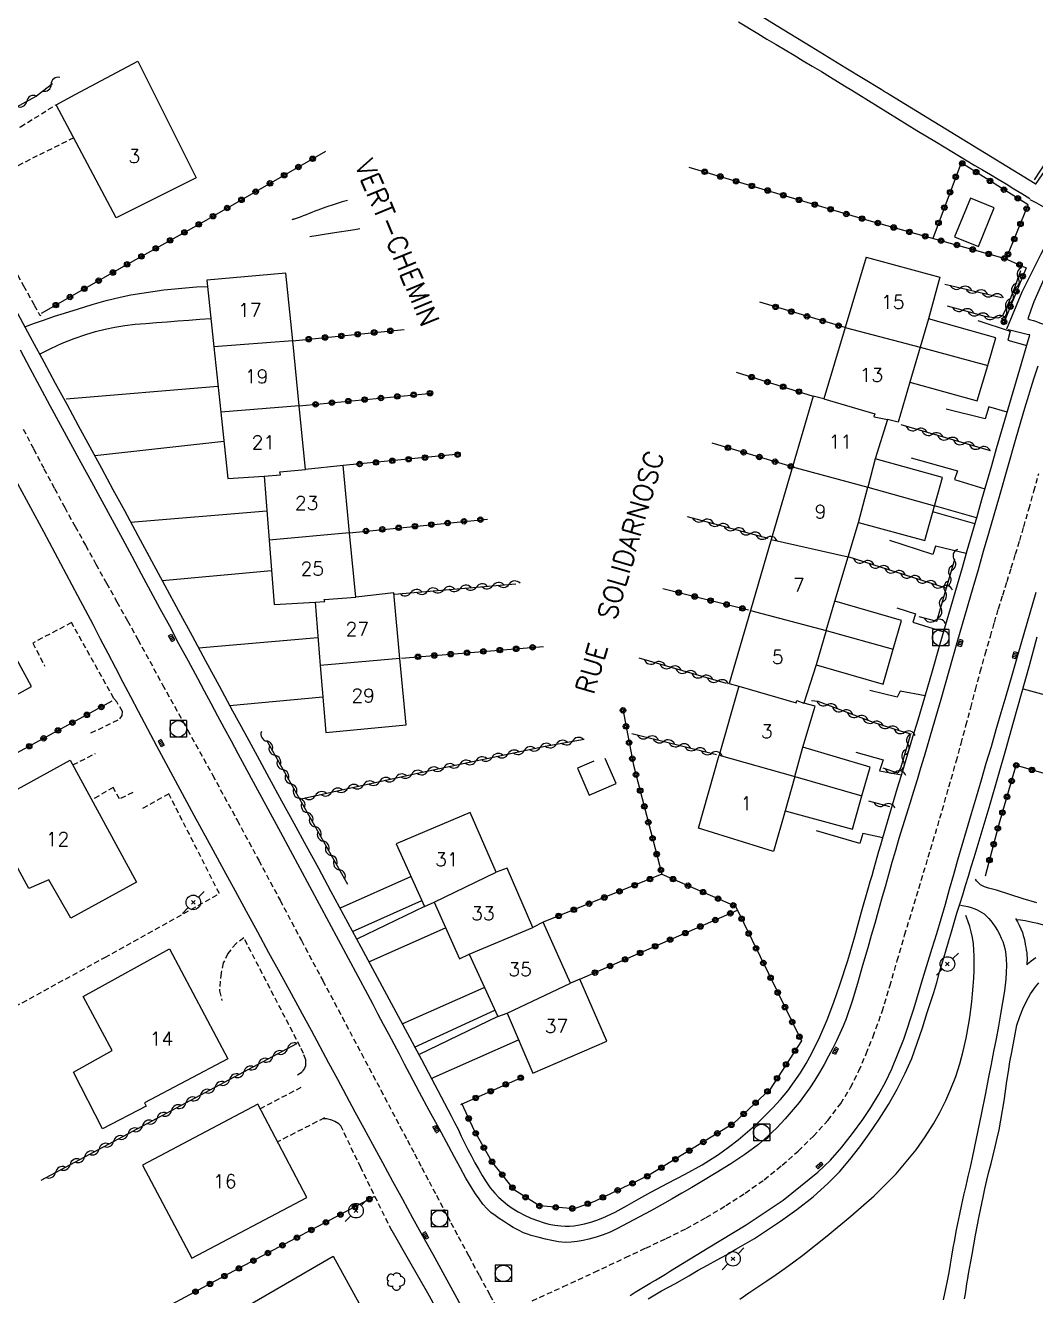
# Model space of a CAD drawing. Header units: millimetres. Extents: x 146997 to 148001, y 141998 to 143001.
# Drawn here: x 147641.2 to 147733.5, y 142061.3 to 142177.3 of the extents above; entities that cross this region are included whole.
import ezdxf
from ezdxf.enums import TextEntityAlignment as Align

# ---------------------------------------------------------------- set-up
doc = ezdxf.new("R2010")
doc.units = ezdxf.units.MM
doc.linetypes.add('DASHED', pattern=[0.75, 0.5, -0.25])
doc.layers.get('0').update_dxf_attribs({"linetype": 'CONTINUOUS'})
for name, color, linetype in [('W0001', 6, 'DASHED'), ('W0014', 7, 'CONTINUOUS'), ('W0017', 7, 'CONTINUOUS'), ('W0071', 7, 'CONTINUOUS'), ('W0101', 7, 'CONTINUOUS'), ('W0104', 1, 'CONTINUOUS'), ('W0112', 1, 'DASHED'), ('W0211', 2, 'CONTINUOUS'), ('W0214', 2, 'CONTINUOUS'), ('W0300', 7, 'CONTINUOUS'), ('W0310', 3, 'CONTINUOUS'), ('W0323', 7, 'CONTINUOUS'), ('W0401', 7, 'CONTINUOUS'), ('W0420', 7, 'CONTINUOUS'), ('W0473', 7, 'CONTINUOUS'), ('W0989', 7, 'CONTINUOUS'), ('W0991', 7, 'CONTINUOUS'), ('W1102', 7, 'CONTINUOUS')]:
    doc.layers.add(name, color=color, linetype=linetype)
doc.styles.get("Standard").update_dxf_attribs({"font": 'romans.shx', "width": 0.85})

# ---------------------------------------------------------------- blocks, each defined once
blk = doc.blocks.new('T420')
for p, q in [((0.75, 0.75), (-0.75, 0.75)), ((-0.75, 0.75), (-0.75, -0.75)), ((0.75, 0.75), (0.75, -0.75)), ((0.75, -0.75), (-0.75, -0.75))]:
    blk.add_line(p, q)
blk.add_ellipse((0, 0), major_axis=(-0.53, 0.53), ratio=1, start_param=3.926991, end_param=10.210176)
blk = doc.blocks.new('T401')
for p, q in [((-0.3, 0.3), (0, 0.3)), ((-0.3, -0.25), (-0.3, 0.3)), ((-0.3, 0.15), (0, 0.15)), ((-0.3, 0), (0, 0)), ((0, 0.3), (0, -0.25)), ((-0.3, -0.15), (0, -0.15)), ((-0.3, -0.25), (-0.3, -0.3)), ((-0.3, -0.3), (0, -0.3)), ((0, -0.3), (0, -0.25))]:
    blk.add_line(p, q)
blk = doc.blocks.new('T473')
for p, q in [((-0.166667, 0.166667), (0.166667, -0.166667)), ((-0.166667, -0.166667), (0.166667, 0.166667)), ((0.500001, 0.500001), (1.000002, 1.000002)), ((-1.000002, -1.000002), (-0.500001, -0.500001))]:
    blk.add_line(p, q)
blk.add_ellipse((0, 0), major_axis=(0.471405, 0.471405), ratio=1, start_param=5.4977871438, end_param=11.780972451)
blk = doc.blocks.new('T300')
for p, q in [((-0.8, 0.51), (-0.86, 0.34)), ((-0.86, 0.34), (-0.86, 0.17)), ((-0.86, 0.17), (-0.74, 0.06)), ((-0.69, 0.63), (-0.8, 0.51)), ((-0.8, -0.06), (-0.74, 0.06)), ((-0.74, 0.06), (-0.69, 0.11)), ((-0.57, 0.69), (-0.69, 0.63)), ((-0.46, 0.69), (-0.57, 0.69)), ((-0.29, 0.63), (-0.46, 0.69)), ((-0.29, 0.63), (-0.17, 0.74)), ((-0.23, 0.57), (-0.29, 0.63)), ((-0.17, 0.74), (-0.06, 0.8)), ((-0.06, 0.8), (0.06, 0.8)), ((0.06, 0.8), (0.23, 0.74)), ((0.23, 0.74), (0.34, 0.63)), ((0.34, 0.63), (0.4, 0.51)), ((0.46, 0.46), (0.34, 0.46)), ((0.4, 0.51), (0.4, 0.46)), ((0.57, 0.4), (0.46, 0.46)), ((0.57, 0.4), (0.69, 0.29)), ((0.69, 0.29), (0.74, 0.17)), ((0.74, 0.06), (0.69, -0.17)), ((0.74, 0.17), (0.74, 0.06)), ((-0.8, -0.17), (-0.8, -0.06)), ((-0.8, -0.23), (-0.8, -0.17)), ((-0.74, -0.34), (-0.8, -0.23)), ((-0.69, -0.4), (-0.74, -0.34)), ((-0.51, -0.46), (-0.69, -0.4)), ((-0.4, -0.46), (-0.51, -0.46)), ((-0.4, -0.46), (-0.34, -0.46)), ((-0.34, -0.46), (-0.34, -0.4)), ((-0.34, -0.51), (-0.34, -0.46)), ((-0.29, -0.63), (-0.34, -0.51)), ((-0.17, -0.74), (-0.29, -0.63)), ((-0.06, -0.8), (-0.17, -0.74)), ((0.06, -0.8), (-0.06, -0.8)), ((0.17, -0.74), (0.06, -0.8)), ((0.23, -0.69), (0.17, -0.74)), ((0.29, -0.46), (0.23, -0.46)), ((0.29, -0.63), (0.23, -0.69)), ((0.46, -0.4), (0.29, -0.46)), ((0.34, -0.51), (0.29, -0.63)), ((0.34, -0.51), (0.34, -0.46)), ((0.57, -0.34), (0.46, -0.4)), ((0.63, -0.29), (0.57, -0.34)), ((0.69, -0.17), (0.63, -0.29))]:
    blk.add_line(p, q)
blk = doc.blocks.new('t323o')
at = {"color": 0, "linetype": 'Continuous'}
for radius in [0.25, 0.15]:
    blk.add_circle((0, 0), radius, dxfattribs=at)
blk = doc.blocks.new('t310o')
at = {"color": 0, "linetype": 'Continuous'}
for centre, start, end in [((-0.5, 0.38), 216.8699, 323.1304), ((0.5, -0.37), 36.8699, 143.1303)]:
    blk.add_arc(centre, 0.625, start, end, dxfattribs=at)

msp = doc.modelspace()

# ---------------------------------------------------------------- linework, layer by layer
at = {"layer": 'W0001'}
for points in [[(147640.98, 142140.43), (147641.92, 142138.62), (147642.87, 142136.81), (147643.83, 142135.01), (147644.76, 142133.28), (147645.71, 142131.55), (147646.66, 142129.82), (147647.61, 142128.09), (147648.57, 142126.37), (147649.53, 142124.65), (147650.49, 142122.92), (147651.44, 142121.2), (147653.71, 142117.08), (147655.99, 142112.96), (147658.26, 142108.84), (147660.51, 142104.7), (147662.48, 142101.05), (147664.43, 142097.39), (147666.38, 142093.72), (147668.33, 142090.05), (147670.1, 142086.73), (147671.86, 142083.39), (147673.63, 142080.06), (147675.39, 142076.73), (147676.06, 142075.47), (147676.72, 142074.21), (147677.38, 142072.96), (147678.04, 142071.7), (147678.71, 142070.44), (147679.37, 142069.18), (147680.04, 142067.93), (147680.71, 142066.67), (147681.67, 142064.89), (147682.64, 142063.1), (147683.61, 142061.32), (147684.59, 142059.54)], [(147687.46, 142060.8), (147690.31, 142062.09), (147693.15, 142063.4), (147695.99, 142064.74), (147697.84, 142065.61), (147699.7, 142066.49), (147701.55, 142067.4), (147703.35, 142068.4), (147705.15, 142069.49), (147706.93, 142070.64), (147708.66, 142071.86), (147710.31, 142073.19), (147711.76, 142074.48), (147713.16, 142075.83), (147714.47, 142077.28), (147715.65, 142078.83), (147716.55, 142080.28), (147717.31, 142081.81), (147717.98, 142083.37), (147718.61, 142084.94), (147719.43, 142087.22), (147720.14, 142089.54), (147720.81, 142091.87), (147721.49, 142094.2), (147722.57, 142097.76), (147723.65, 142101.32), (147724.71, 142104.88), (147725.74, 142108.46), (147726.2, 142110.08), (147726.65, 142111.71), (147727.09, 142113.35), (147727.53, 142114.98), (147727.96, 142116.62), (147728.4, 142118.25), (147728.85, 142119.88), (147729.32, 142121.5), (147729.69, 142122.76), (147730.06, 142124.01), (147730.45, 142125.26), (147730.84, 142126.5), (147731.23, 142127.75), (147731.61, 142129), (147732, 142130.25), (147732.37, 142131.5), (147732.84, 142133.13), (147733.3, 142134.76), (147733.75, 142136.39)]]:
    msp.add_lwpolyline(points, dxfattribs=at)
at = {"layer": 'W0014'}
for points in [[(147740.16, 142171), (147739.06, 142169.84), (147738, 142168.64), (147736.97, 142167.42), (147735.95, 142166.18), (147735.29, 142165.36), (147734.64, 142164.51), (147734.02, 142163.66), (147733.41, 142162.79)], [(147738.38, 142161.4), (147737.79, 142160.55), (147737.22, 142159.68), (147736.67, 142158.79), (147736.15, 142157.9), (147735.56, 142156.83), (147735, 142155.76), (147734.46, 142154.67), (147733.95, 142153.57), (147733.61, 142152.82), (147733.3, 142152.06), (147733.01, 142151.3), (147732.73, 142150.52)], [(147732.92, 142161.41), (147733.54, 142161.09), (147734.16, 142160.75), (147734.78, 142160.41), (147735.39, 142160.05), (147735.48, 142160), (147735.57, 142159.94), (147735.66, 142159.89), (147735.75, 142159.83)], [(147735.74, 142159.83), (147733.93, 142156.42), (147732.19, 142152.93), (147730.78, 142149.57)], [(147639.84, 142152.14), (147641.79, 142148.53), (147642.84, 142146.58), (147643.89, 142144.64), (147644.95, 142142.7), (147646, 142140.76), (147647.06, 142138.81), (147648.11, 142136.87), (147649.16, 142134.93), (147650.22, 142132.99), (147651.45, 142130.7), (147652.69, 142128.41), (147653.92, 142126.13), (147655.16, 142123.84), (147656.39, 142121.55), (147657.62, 142119.26), (147658.86, 142116.98), (147660.1, 142114.69), (147661.21, 142112.64), (147662.33, 142110.58), (147663.45, 142108.53), (147664.57, 142106.47), (147665.69, 142104.42), (147666.81, 142102.37), (147667.93, 142100.31), (147669.04, 142098.25), (147671.82, 142093.12), (147674.59, 142087.99), (147677.34, 142082.85), (147680.07, 142077.7), (147680.38, 142077.08), (147680.69, 142076.47), (147680.99, 142075.85), (147681.29, 142075.23), (147681.6, 142074.61), (147681.91, 142074), (147682.24, 142073.39), (147682.58, 142072.79), (147682.91, 142072.23), (147683.25, 142071.67), (147683.62, 142071.13), (147684.04, 142070.62), (147684.41, 142070.24), (147684.8, 142069.89), (147685.22, 142069.57), (147685.65, 142069.27), (147686.19, 142068.93), (147686.76, 142068.63), (147687.34, 142068.36), (147687.94, 142068.12), (147688.46, 142067.95), (147688.99, 142067.8), (147689.53, 142067.7), (147690.08, 142067.63), (147690.47, 142067.61), (147690.87, 142067.61), (147691.26, 142067.65), (147691.65, 142067.7), (147692.23, 142067.82), (147692.81, 142067.98), (147693.37, 142068.16), (147693.93, 142068.38), (147695.06, 142068.9), (147696.15, 142069.49), (147697.22, 142070.11), (147698.3, 142070.71), (147699.86, 142071.55), (147701.43, 142072.37), (147702.98, 142073.23), (147704.48, 142074.17), (147705.4, 142074.82), (147706.28, 142075.5), (147707.14, 142076.22), (147707.98, 142076.96), (147708.73, 142077.68), (147709.45, 142078.41), (147710.15, 142079.18), (147710.81, 142079.98), (147711.41, 142080.79), (147711.98, 142081.62), (147712.5, 142082.48), (147712.99, 142083.36), (147713.73, 142084.9), (147714.4, 142086.47), (147715.01, 142088.07), (147715.58, 142089.67), (147716.3, 142091.87), (147716.95, 142094.09), (147717.56, 142096.32), (147718.19, 142098.55), (147718.35, 142099.11), (147718.51, 142099.66), (147718.67, 142100.22), (147718.83, 142100.77), (147718.98, 142101.33), (147719.14, 142101.88), (147719.3, 142102.44), (147719.46, 142102.99), (147719.92, 142104.55), (147720.38, 142106.11), (147720.85, 142107.66), (147721.31, 142109.21), (147721.78, 142110.77), (147722.25, 142112.32), (147722.71, 142113.87), (147723.17, 142115.43), (147723.96, 142118.13), (147724.74, 142120.83), (147725.53, 142123.53), (147726.31, 142126.23), (147726.76, 142127.79), (147727.2, 142129.34), (147727.65, 142130.89), (147728.1, 142132.44), (147728.55, 142134), (147728.99, 142135.55), (147729.44, 142137.1), (147729.89, 142138.65), (147730.64, 142141.25), (147731.4, 142143.84), (147732.16, 142146.44), (147732.92, 142149.03)], [(147732.73, 142150.52), (147733, 142150.43), (147733.27, 142150.34), (147733.53, 142150.25), (147733.8, 142150.15), (147734.07, 142150.06), (147734.34, 142149.96), (147734.61, 142149.86), (147734.87, 142149.76)], [(147732.92, 142149.03), (147732.68, 142149.09), (147732.44, 142149.15), (147732.2, 142149.21), (147731.96, 142149.26), (147731.71, 142149.32), (147731.46, 142149.38), (147731.21, 142149.44), (147730.96, 142149.49)], [(147695.21, 142067.36), (147694.59, 142067.07), (147693.95, 142066.82), (147693.3, 142066.6), (147692.64, 142066.42), (147692.11, 142066.3), (147691.57, 142066.2), (147691.03, 142066.14), (147690.48, 142066.13), (147689.87, 142066.18), (147689.27, 142066.3), (147688.68, 142066.44), (147688.1, 142066.59), (147687.74, 142066.68), (147687.38, 142066.77), (147687.03, 142066.88), (147686.68, 142067.01), (147686.2, 142067.24), (147685.74, 142067.5), (147685.29, 142067.77), (147684.85, 142068.06), (147684.46, 142068.32), (147684.08, 142068.58), (147683.7, 142068.87), (147683.35, 142069.19), (147682.96, 142069.63), (147682.61, 142070.1), (147682.29, 142070.58), (147681.97, 142071.07), (147681.41, 142072.01), (147680.88, 142072.96), (147680.37, 142073.93), (147679.85, 142074.89), (147678.96, 142076.54), (147678.06, 142078.19), (147677.17, 142079.84), (147676.29, 142081.5), (147675.81, 142082.41), (147675.33, 142083.32), (147674.85, 142084.23), (147674.37, 142085.14), (147673.89, 142086.05), (147673.41, 142086.96), (147672.93, 142087.87), (147672.45, 142088.78), (147669.81, 142093.72), (147667.15, 142098.64), (147664.49, 142103.57), (147661.84, 142108.5), (147661.22, 142109.64), (147660.61, 142110.78), (147659.99, 142111.93), (147659.37, 142113.07), (147658.76, 142114.21), (147658.14, 142115.36), (147657.53, 142116.5), (147656.91, 142117.65), (147656.06, 142119.24), (147655.2, 142120.83), (147654.35, 142122.42), (147653.49, 142124.01), (147652.64, 142125.6), (147651.79, 142127.19), (147650.93, 142128.78), (147650.07, 142130.37), (147649.13, 142132.12), (147648.18, 142133.86), (147647.23, 142135.6), (147646.28, 142137.34), (147645.33, 142139.08), (147644.38, 142140.82), (147643.43, 142142.57), (147642.49, 142144.31), (147641.6, 142145.97), (147640.71, 142147.63)], [(147733.64, 142146.18), (147733.25, 142144.99), (147732.43, 142142.31), (147731.65, 142139.62), (147730.89, 142136.93), (147730.11, 142134.24), (147729.63, 142132.58), (147729.15, 142130.91), (147728.67, 142129.25), (147728.19, 142127.58), (147727.71, 142125.92), (147727.23, 142124.25), (147726.75, 142122.59), (147726.27, 142120.92), (147725.53, 142118.32), (147724.78, 142115.72), (147724.03, 142113.13), (147723.27, 142110.53), (147722.95, 142109.45), (147722.62, 142108.38), (147722.29, 142107.31), (147721.96, 142106.24), (147721.63, 142105.16), (147721.3, 142104.09), (147720.97, 142103.02), (147720.65, 142101.94), (147720.33, 142100.83), (147720.01, 142099.72), (147719.7, 142098.61), (147719.38, 142097.49), (147719.07, 142096.38), (147718.76, 142095.27), (147718.44, 142094.16), (147718.12, 142093.05), (147717.65, 142091.42), (147717.18, 142089.79), (147716.69, 142088.17), (147716.14, 142086.57), (147715.86, 142085.88), (147715.57, 142085.21), (147715.26, 142084.54), (147714.93, 142083.88), (147714.54, 142083.13), (147714.14, 142082.39), (147713.72, 142081.66), (147713.28, 142080.94), (147712.82, 142080.25), (147712.34, 142079.58), (147711.84, 142078.92), (147711.31, 142078.28), (147710.57, 142077.43), (147709.8, 142076.61), (147708.99, 142075.83), (147708.14, 142075.09), (147706.9, 142074.15), (147705.6, 142073.3), (147704.28, 142072.5), (147702.95, 142071.69), (147702.06, 142071.15), (147701.15, 142070.62), (147700.24, 142070.1), (147699.33, 142069.59), (147698.3, 142069.02), (147697.27, 142068.46), (147696.24, 142067.91), (147695.21, 142067.36)], [(147639.67, 142136.91), (147641.24, 142133.99), (147642.81, 142131.08), (147644.37, 142128.16), (147645.93, 142125.24), (147646.63, 142123.92), (147647.32, 142122.6), (147648.01, 142121.28), (147648.7, 142119.95), (147649.39, 142118.63), (147650.08, 142117.31), (147650.77, 142115.99), (147651.47, 142114.67), (147653.16, 142111.5), (147654.86, 142108.33), (147656.57, 142105.17), (147658.28, 142102.01), (147659.3, 142100.13), (147660.32, 142098.26), (147661.34, 142096.38), (147662.37, 142094.51), (147663.39, 142092.63), (147664.42, 142090.76), (147665.44, 142088.88), (147666.46, 142087.01), (147667.27, 142085.52), (147668.07, 142084.03), (147668.87, 142082.54), (147669.67, 142081.05), (147670.47, 142079.56), (147671.27, 142078.07), (147672.08, 142076.58), (147672.88, 142075.1), (147673.79, 142073.42), (147674.71, 142071.74), (147675.62, 142070.07), (147676.54, 142068.39), (147677.46, 142066.72), (147678.38, 142065.05), (147679.29, 142063.37), (147680.21, 142061.7), (147681.93, 142058.56)], [(147696.42, 142061.27), (147696.87, 142061.57), (147697.33, 142061.86), (147697.79, 142062.14), (147698.25, 142062.41), (147698.72, 142062.68), (147699.18, 142062.95), (147699.64, 142063.23), (147700.1, 142063.52), (147703.53, 142065.64), (147707, 142067.75), (147710.39, 142070), (147713.57, 142072.54), (147714.71, 142073.64), (147715.76, 142074.83), (147716.74, 142076.07), (147717.67, 142077.35), (147718.41, 142078.46), (147719.1, 142079.61), (147719.73, 142080.78), (147720.31, 142081.99), (147721.4, 142084.69), (147722.32, 142087.46), (147723.16, 142090.24), (147724.01, 142093.02), (147724.42, 142094.36), (147724.82, 142095.7), (147725.21, 142097.04), (147725.59, 142098.39), (147725.98, 142099.74), (147726.36, 142101.08), (147726.74, 142102.43), (147727.14, 142103.77), (147727.59, 142105.31), (147728.04, 142106.85), (147728.5, 142108.38), (147728.95, 142109.92), (147729.41, 142111.45), (147729.86, 142112.99), (147730.32, 142114.53), (147730.77, 142116.07), (147731.32, 142117.96), (147731.87, 142119.86), (147732.41, 142121.76), (147732.96, 142123.66), (147733.51, 142125.55)], [(147698.07, 142060.97), (147699.29, 142061.7), (147700.55, 142062.38), (147701.78, 142063.08), (147702.63, 142063.58), (147703.49, 142064.06), (147704.35, 142064.54), (147705.22, 142065.01), (147706.08, 142065.5), (147706.93, 142065.99), (147707.78, 142066.5), (147708.61, 142067.04), (147710.14, 142068.08), (147711.65, 142069.15), (147713.12, 142070.29), (147714.51, 142071.53), (147715.53, 142072.58), (147716.48, 142073.7), (147717.38, 142074.87), (147718.24, 142076.06), (147719.15, 142077.39), (147720.01, 142078.74), (147720.82, 142080.14), (147721.55, 142081.58), (147722.13, 142082.93), (147722.64, 142084.32), (147723.11, 142085.72), (147723.56, 142087.12), (147723.86, 142088.04), (147724.14, 142088.96), (147724.42, 142089.88), (147724.68, 142090.81), (147724.95, 142091.73), (147725.21, 142092.66), (147725.48, 142093.58), (147725.76, 142094.5), (147726.01, 142095.35), (147726.27, 142096.2), (147726.54, 142097.04), (147726.8, 142097.89), (147727.06, 142098.74), (147727.32, 142099.58), (147727.58, 142100.43), (147727.84, 142101.28), (147728.57, 142103.72), (147729.29, 142106.16), (147730, 142108.61), (147730.71, 142111.05), (147731.44, 142113.65), (147732.16, 142116.25), (147732.88, 142118.85), (147733.59, 142121.45)], [(147674.63, 142067.21), (147676.27, 142064.38), (147677.89, 142061.53), (147679.48, 142058.67), (147681.06, 142055.8), (147683.59, 142051.1), (147686.09, 142046.38), (147688.55, 142041.65), (147690.98, 142036.89)]]:
    msp.add_lwpolyline(points, dxfattribs=at)
at = {"layer": 'W0017'}
for points in [[(147641.11, 142149.79), (147642.01, 142150.12), (147642.92, 142150.43), (147643.83, 142150.74), (147644.75, 142151.03), (147646.01, 142151.43), (147647.27, 142151.81), (147648.54, 142152.17), (147649.82, 142152.48), (147650.81, 142152.69), (147651.81, 142152.86), (147652.81, 142153.01), (147653.81, 142153.15), (147654.81, 142153.26), (147655.81, 142153.35), (147656.81, 142153.42), (147657.81, 142153.47)], [(147642.46, 142147.29), (147643.49, 142147.8), (147644.54, 142148.27), (147645.62, 142148.7), (147646.7, 142149.08), (147647.58, 142149.34), (147648.46, 142149.55), (147649.35, 142149.74), (147650.25, 142149.89), (147651.21, 142150.01), (147652.18, 142150.09), (147653.14, 142150.16), (147654.11, 142150.23), (147655.11, 142150.31), (147656.11, 142150.39), (147657.11, 142150.47), (147658.11, 142150.54)], [(147728.18, 142150.36), (147731.14, 142149.39), (147730.9, 142148.55), (147732.64, 142148.07)], [(147644.9, 142143.19), (147658.76, 142144.36)], [(147730.86, 142141.99), (147729.17, 142142.47), (147728.85, 142141.37), (147725.28, 142142.24)], [(147659.29, 142139.29), (147647.51, 142137.98)], [(147722.08, 142137.8), (147726.32, 142136.61), (147726.05, 142135.83), (147728.82, 142134.97)], [(147728.06, 142132.33), (147724.23, 142133.43)], [(147650.78, 142131.94), (147663.24, 142132.96)], [(147727.9, 142131.77), (147724.07, 142132.86)], [(147727.12, 142129.07), (147724.3, 142129.73), (147724.06, 142128.98), (147720.14, 142130.27)], [(147653.66, 142126.61), (147663.66, 142127.5)], [(147720.77, 142124.1), (147722.48, 142123.56), (147722.23, 142122.79), (147725.06, 142121.92)], [(147656.99, 142120.45), (147667.89, 142121.4)], [(147659.83, 142115.18), (147668.33, 142115.98)], [(147723.35, 142116.06), (147721.07, 142116.5), (147720.81, 142115.95), (147718.31, 142116.55)], [(147732.31, 142116.7), (147734.99, 142115.96)], [(147717.03, 142110.93), (147719.54, 142110.23), (147719.2, 142109.22), (147721.2, 142108.84)], [(147719.49, 142103.1), (147717.66, 142103.48), (147717.38, 142102.57), (147713.43, 142103.73)], [(147669.95, 142096.71), (147676.39, 142099.56)], [(147671.05, 142094.54), (147677.39, 142097.36)], [(147677.63, 142096.83), (147671.44, 142093.82)], [(147672.54, 142091.77), (147679.55, 142094.87)], [(147675.58, 142086.1), (147683.09, 142089.43)], [(147676.71, 142083.97), (147684.05, 142087.34)], [(147684.32, 142086.76), (147677.09, 142083.27)], [(147678.24, 142081.11), (147686.23, 142084.64)]]:
    msp.add_lwpolyline(points, dxfattribs=at)
at = {"layer": 'W0071'}
for points in [[(147720.07, 142171), (147719.89, 142171.11), (147719.7, 142171.23), (147719.52, 142171.34), (147719.33, 142171.45), (147716.13, 142173.4), (147712.94, 142175.35), (147709.74, 142177.31), (147706.55, 142179.27), (147706.47, 142179.32), (147706.39, 142179.38), (147706.3, 142179.43), (147706.22, 142179.48)], [(147706.32, 142177.63), (147708.09, 142176.57), (147708.91, 142176.07), (147709.74, 142175.57), (147710.57, 142175.07), (147711.4, 142174.58), (147712.23, 142174.08), (147713.05, 142173.59), (147713.88, 142173.09), (147714.71, 142172.59), (147715.36, 142172.19), (147716, 142171.8), (147716.65, 142171.4), (147717.3, 142171)], [(147717.3, 142171), (147719.07, 142169.91), (147720.84, 142168.81), (147722.61, 142167.72), (147724.39, 142166.64), (147725.09, 142166.21), (147725.79, 142165.79), (147726.5, 142165.37), (147727.2, 142164.95), (147727.91, 142164.53), (147728.61, 142164.11), (147729.32, 142163.69), (147730.02, 142163.27), (147730.75, 142162.83), (147731.47, 142162.39), (147732.19, 142161.95), (147732.92, 142161.51)], [(147733.41, 142162.84), (147720.07, 142171)], [(147733.56, 142097.14), (147732.33, 142097.51), (147731.1, 142097.9), (147729.88, 142098.3), (147729.52, 142098.41), (147729.14, 142098.5), (147728.77, 142098.62), (147728.43, 142098.8), (147728.29, 142098.91), (147728.16, 142099.03), (147728.05, 142099.17), (147727.95, 142099.32)], [(147726.6, 142096.95), (147726.93, 142096.89), (147727.26, 142096.82), (147727.58, 142096.72), (147727.89, 142096.61), (147728.12, 142096.51), (147728.33, 142096.4), (147728.54, 142096.28), (147728.74, 142096.14), (147728.96, 142095.94), (147729.17, 142095.73), (147729.36, 142095.5), (147729.54, 142095.26), (147729.76, 142094.95), (147729.97, 142094.62), (147730.15, 142094.28), (147730.32, 142093.93), (147730.45, 142093.63), (147730.55, 142093.31), (147730.64, 142092.99), (147730.7, 142092.67), (147730.77, 142092.05), (147730.78, 142091.43), (147730.76, 142090.81), (147730.72, 142090.19), (147730.6, 142089.11), (147730.44, 142088.04), (147730.25, 142086.97), (147730.06, 142085.9), (147729.84, 142084.73), (147729.61, 142083.57), (147729.38, 142082.4), (147729.15, 142081.23), (147728.83, 142079.6), (147728.51, 142077.98), (147728.18, 142076.35), (147727.85, 142074.73), (147727.66, 142073.87), (147727.47, 142073.01), (147727.27, 142072.15), (147727.07, 142071.3), (147726.87, 142070.44), (147726.68, 142069.58), (147726.49, 142068.72), (147726.31, 142067.86), (147726.16, 142067.12), (147726.03, 142066.37), (147725.89, 142065.62), (147725.77, 142064.87), (147725.64, 142064.13), (147725.51, 142063.38), (147725.37, 142062.63), (147725.22, 142061.89), (147725.01, 142060.87)], [(147731.61, 142095.72), (147731.79, 142095.42), (147731.96, 142095.1), (147732.11, 142094.78), (147732.25, 142094.45), (147732.33, 142094.18), (147732.4, 142093.91), (147732.46, 142093.63), (147732.51, 142093.36), (147732.56, 142093.1), (147732.6, 142092.85), (147732.64, 142092.59), (147732.66, 142092.34), (147732.67, 142092.13), (147732.67, 142091.92), (147732.66, 142091.71), (147732.64, 142091.5)], [(147736.95, 142094.21), (147736.37, 142094.42), (147735.78, 142094.62), (147735.19, 142094.81), (147734.6, 142094.99), (147734.28, 142095.09), (147733.96, 142095.18), (147733.64, 142095.26), (147733.31, 142095.34), (147732.9, 142095.42), (147732.49, 142095.5), (147732.08, 142095.56), (147731.66, 142095.61)], [(147732.64, 142091.5), (147732.84, 142091.68), (147733.04, 142091.85), (147733.25, 142092.02), (147733.47, 142092.17)], [(147726.96, 142060.98), (147727.04, 142061.44), (147727.11, 142061.9), (147727.18, 142062.36), (147727.25, 142062.82), (147727.33, 142063.27), (147727.65, 142065.03), (147727.96, 142066.78), (147728.29, 142068.53), (147728.65, 142070.27), (147728.82, 142071.04), (147729, 142071.81), (147729.19, 142072.57), (147729.39, 142073.34), (147729.58, 142074.1), (147729.77, 142074.87), (147729.95, 142075.64), (147730.11, 142076.41), (147730.28, 142077.29), (147730.43, 142078.18), (147730.57, 142079.07), (147730.7, 142079.96), (147730.83, 142080.85), (147730.97, 142081.74), (147731.11, 142082.63), (147731.27, 142083.52), (147731.42, 142084.33), (147731.57, 142085.15), (147731.75, 142085.97), (147732, 142086.77), (147732.29, 142087.48), (147732.62, 142088.18), (147733, 142088.85), (147733.44, 142089.49), (147733.74, 142089.83)]]:
    msp.add_lwpolyline(points, dxfattribs=at)
at = {"layer": 'W0101'}
for points in [[(147645.72, 142171), (147651.43, 142174.06), (147652.96, 142171)], [(147649.47, 142159.74), (147643.98, 142170.06), (147645.72, 142171)], [(147652.96, 142171), (147656.77, 142163.38), (147649.47, 142159.74)], [(147717.96, 142156.14), (147716.05, 142149.7)], [(147717.96, 142156.14), (147724.71, 142154.31), (147723.67, 142150.5), (147722.9, 142147.93)], [(147665.59, 142148.51), (147664.96, 142154.68), (147657.75, 142154.04)], [(147657.75, 142154.04), (147658.39, 142147.95)], [(147716.05, 142149.7), (147714.11, 142143.21)], [(147666.18, 142142.56), (147665.59, 142148.51)], [(147658.39, 142147.95), (147659.01, 142141.98)], [(147722.9, 142147.93), (147721.95, 142144.72), (147720.89, 142141.08), (147719.93, 142141.31)], [(147714.11, 142143.21), (147713.14, 142143.45), (147711.25, 142136.99)], [(147666.77, 142136.75), (147666.18, 142142.56)], [(147659.01, 142141.98), (147659.65, 142135.91), (147662.99, 142136.12)], [(147719.93, 142141.31), (147718.81, 142137.73), (147718.13, 142135.14)], [(147670.79, 142130.97), (147670.2, 142137.11), (147666.77, 142136.75)], [(147711.25, 142136.99), (147709.31, 142130.36)], [(147662.99, 142136.12), (147663.44, 142130.28)], [(147716.33, 142128.77), (147717.28, 142131.89), (147718.13, 142135.14)], [(147671.36, 142125.09), (147670.79, 142130.97)], [(147663.44, 142130.28), (147663.89, 142124.41), (147667.63, 142124.63)], [(147709.31, 142130.36), (147707.4, 142123.85)], [(147714.33, 142122.04), (147715.1, 142124.7), (147716.33, 142128.77)], [(147675.39, 142119.49), (147674.83, 142125.48), (147671.36, 142125.09)], [(147667.63, 142124.63), (147668.1, 142118.84)], [(147707.4, 142123.85), (147705.45, 142117.19), (147706.34, 142116.94)], [(147714.33, 142122.04), (147713.42, 142118.91), (147712.28, 142115.38)], [(147668.1, 142118.84), (147668.6, 142112.7), (147675.96, 142113.42), (147675.39, 142119.49)], [(147706.34, 142116.94), (147704.55, 142110.64)], [(147711.45, 142108.7), (147712.2, 142111.37), (147713.3, 142115.11), (147712.28, 142115.38)], [(147711.45, 142108.7), (147710.57, 142105.55), (147709.5, 142101.84), (147702.65, 142103.96), (147704.55, 142110.64)], [(147684.16, 142099.96), (147681.81, 142105.4), (147675.04, 142102.53)], [(147675.04, 142102.53), (147677.63, 142096.83), (147678.5, 142097.22)], [(147687.53, 142094.91), (147685.17, 142100.32), (147684.16, 142099.96)], [(147678.5, 142097.22), (147680.82, 142092.05), (147681.7, 142092.46)], [(147690.95, 142089.81), (147688.48, 142095.4), (147687.52, 142094.9), (147687.53, 142094.91)], [(147681.7, 142092.46), (147684.32, 142086.76), (147685.18, 142087.08)], [(147685.18, 142087.08), (147687.53, 142081.6), (147694.28, 142084.52), (147691.83, 142090.18), (147690.95, 142089.81)], [(147660.58, 142059.82), (147669.29, 142064.88), (147673.19, 142057.78)]]:
    msp.add_lwpolyline(points, dxfattribs=at)
for points in [[(147638.45, 142122.91), (147625.47, 142116.07), (147629.22, 142108.82), (147637.88, 142113.37), (147637.14, 142114.39), (147641.72, 142116.91)], [(147645.27, 142110.19), (147651.31, 142099.04), (147645.32, 142095.75), (147643.3, 142099.26), (147641.48, 142098.46), (147637.44, 142105.9)], [(147654.32, 142092.95), (147659.67, 142082.89), (147652.05, 142078.88), (147652.2, 142078.58), (147648.2, 142076.52), (147645.56, 142081.67), (147649.1, 142083.65), (147646.44, 142088.61)], [(147662.39, 142078.75), (147651.87, 142073.18), (147656.37, 142064.68), (147666.89, 142070.24)]]:
    msp.add_lwpolyline(points, close=True, dxfattribs=at)
at = {"layer": 'W0104'}
msp.add_lwpolyline([(147728.22, 142157.12), (147729.67, 142160.64), (147727.5, 142161.53), (147726.05, 142158.01)], close=True, dxfattribs=at)
for points in [[(147729.08, 142146.24), (147729.82, 142148.76), (147723.67, 142150.5)], [(147722.9, 142147.93), (147729.08, 142146.24)], [(147721.95, 142144.72), (147728.12, 142143.02), (147729.08, 142146.24)], [(147717.28, 142131.89), (147723.34, 142130.26), (147724.95, 142136.02), (147718.81, 142137.73)], [(147718.13, 142135.14), (147724.23, 142133.43)], [(147720.45, 142120.33), (147721.2, 142122.94), (147715.1, 142124.7)], [(147714.33, 142122.04), (147720.45, 142120.33)], [(147713.42, 142118.91), (147719.52, 142117.12), (147720.45, 142120.33)], [(147717.58, 142106.92), (147718.33, 142109.56), (147712.2, 142111.37)], [(147691.6, 142109.45), (147692.68, 142106.98), (147695.14, 142108.05), (147694.14, 142110.35)], [(147693.1, 142110.11), (147691.6, 142109.45)], [(147711.45, 142108.7), (147717.58, 142106.92)], [(147710.57, 142105.55), (147716.72, 142103.87), (147717.58, 142106.92)]]:
    msp.add_lwpolyline(points, dxfattribs=at)
at = {"layer": 'W0112'}
for points in [[(147631.54, 142171), (147632.98, 142168.45), (147634.23, 142166.43), (147634.97, 142165.77), (147635.46, 142165.73), (147636.05, 142165.83), (147636.63, 142166.04), (147640.71, 142168.05), (147643.98, 142170.06)], [(147645.59, 142167.04), (147642.26, 142165.4), (147638.92, 142163.68), (147637.88, 142163.07), (147637.34, 142162.45), (147637.02, 142161.56), (147637.23, 142160.55), (147637.44, 142160.02), (147637.66, 142159.66)], [(147638.36, 142158.27), (147639.31, 142156.46), (147641.01, 142153.53), (147641.98, 142151.77), (147642.45, 142150.87), (147642.57, 142150.82)], [(147647.16, 142112.67), (147649.79, 142113.95), (147650.02, 142114.27), (147650.04, 142114.62), (147649.51, 142115.51), (147649.25, 142115.83), (147645.39, 142122.75), (147641.84, 142120.89), (147642.93, 142118.79)], [(147645.51, 142109.75), (147647.56, 142110.8)], [(147650.98, 142107.24), (147649.78, 142106.65), (147649.2, 142107.69), (147647.23, 142106.56)], [(147637.6, 142086.23), (147648.44, 142092.17), (147658.89, 142098), (147654.27, 142107.12), (147651.7, 142105.66)], [(147666.28, 142084.01), (147661.12, 142093.96), (147660.42, 142093.45), (147659.67, 142092.53), (147659.25, 142091.66), (147659.04, 142090.75), (147658.89, 142089.12), (147659.11, 142088.23)], [(147666.02, 142081.45), (147666.49, 142081.74), (147666.68, 142081.99), (147666.79, 142082.3), (147666.79, 142082.8), (147666.57, 142083.39), (147666.26, 142084.05)], [(147662.61, 142078.34), (147666.52, 142080.39)], [(147668.48, 142077.51), (147664.21, 142075.31)], [(147674.65, 142067.2), (147671.8, 142072.97), (147669.99, 142076.78), (147669.81, 142076.97), (147669.43, 142077.19), (147669.16, 142077.3), (147668.7, 142077.43), (147668.35, 142077.42)]]:
    msp.add_lwpolyline(points, dxfattribs=at)
at = {"layer": 'W0211'}
for points in [[(147670.59, 142161.33), (147670.12, 142161.2), (147669.37, 142160.96), (147668.63, 142160.7), (147667.89, 142160.44), (147667.61, 142160.34), (147667.34, 142160.23), (147667.08, 142160.13), (147666.81, 142160.02), (147666.54, 142159.91), (147666.27, 142159.8), (147666, 142159.7), (147665.73, 142159.61), (147665.67, 142159.6), (147665.62, 142159.59), (147665.57, 142159.57), (147665.51, 142159.56)], [(147706.42, 142060.94), (147707.25, 142061.51), (147708.08, 142062.07), (147708.91, 142062.63), (147709.75, 142063.2), (147710.57, 142063.77), (147711.38, 142064.37), (147712.18, 142064.98), (147714.4, 142066.73), (147716.58, 142068.52), (147718.7, 142070.4), (147720.7, 142072.41), (147721.64, 142073.48), (147722.53, 142074.6), (147723.35, 142075.77), (147724.12, 142076.97), (147724.71, 142078.01), (147725.24, 142079.08), (147725.72, 142080.17), (147726.15, 142081.29), (147726.53, 142082.44), (147726.84, 142083.61), (147727.1, 142084.79), (147727.32, 142085.98), (147727.44, 142086.69), (147727.54, 142087.4), (147727.63, 142088.11), (147727.7, 142088.83), (147727.76, 142089.54), (147727.8, 142090.26), (147727.83, 142090.98), (147727.85, 142091.69), (147727.84, 142092.27), (147727.82, 142092.84), (147727.77, 142093.41), (147727.68, 142093.98), (147727.57, 142094.5), (147727.44, 142095), (147727.27, 142095.5), (147727.08, 142095.99)]]:
    msp.add_lwpolyline(points, dxfattribs=at)
at = {"layer": 'W0214'}
msp.add_lwpolyline([(147667.16, 142158.03), (147669.21, 142158.36), (147671.26, 142158.68), (147671.72, 142158.75)], dxfattribs=at)
at = {"layer": 'W0310'}
for points in [[(147642.35, 142171), (147643.64, 142172.02)], [(147632.73, 142171), (147633.54, 142169.68), (147634.88, 142168.13), (147635.48, 142168.05), (147637.14, 142168.46), (147639.43, 142169.36), (147642.16, 142170.84), (147642.35, 142171)], [(147725.37, 142151.7), (147727.73, 142151.05), (147728.81, 142150.76), (147729.46, 142150.67), (147730.06, 142150.59), (147730.47, 142150.82), (147730.86, 142151.64), (147731.44, 142153.04), (147732.11, 142154.92)], [(147725.16, 142153.68), (147730.35, 142152.46)], [(147729.32, 142138.45), (147721.16, 142140.82)], [(147701.63, 142132.46), (147708.98, 142130.46)], [(147725.29, 142125.9), (147716.33, 142128.77)], [(147722.79, 142123.3), (147724.42, 142122.88), (147726.06, 142128.56)], [(147674.9, 142125.36), (147685.98, 142126.31)], [(147705.23, 142117.19), (147697.24, 142119.5)], [(147719.51, 142109.49), (147720.84, 142109.04), (147720.97, 142109.12), (147721.17, 142109.58), (147722.03, 142112.46), (147721.89, 142112.62), (147721.2, 142112.82), (147718.64, 142113.64), (147713.6, 142115.55), (147712.97, 142115.6)], [(147666.21, 142106.63), (147677.42, 142109.1), (147688.65, 142111.46), (147692.22, 142112.11)], [(147696.58, 142112.62), (147704.31, 142110.7)], [(147663.18, 142112), (147670.58, 142098.87)], [(147718.18, 142106.48), (147720.12, 142105.94)], [(147642.61, 142071.83), (147665.98, 142084.29)]]:
    msp.add_lwpolyline(points, dxfattribs=at)
at = {"layer": 'W0323'}
for points in [[(147733.36, 142163.21), (147736.96, 142168.74), (147739.23, 142171)], [(147642.65, 142151.01), (147650.22, 142155.35), (147657.1, 142159.18), (147668.62, 142165.82)], [(147701.78, 142164.37), (147705.14, 142163.36), (147717.99, 142159.55), (147730.66, 142156.02), (147732.58, 142155.18), (147730.45, 142149.94)], [(147730.75, 142155.98), (147732.78, 142160.92), (147726.65, 142164.77), (147724.05, 142157.86)], [(147716.05, 142149.7), (147708.26, 142152.03)], [(147665.56, 142148.5), (147675.78, 142149.53)], [(147706.09, 142145.62), (147713.14, 142143.45)], [(147666.18, 142142.56), (147678.32, 142143.73)], [(147711.11, 142137.03), (147703.9, 142139.16)], [(147680.79, 142138.13), (147670.2, 142137.11)], [(147670.79, 142130.97), (147683.38, 142132.22)], [(147699.4, 142125.87), (147707.21, 142123.91)], [(147728.86, 142099.61), (147730.08, 142104.24), (147731.68, 142109.72), (147745.03, 142105.86), (147755.43, 142102.96), (147758.13, 142112.3), (147761.39, 142123.23)], [(147675.54, 142119.5), (147688.5, 142120.57)], [(147649.07, 142115.57), (147625.71, 142102.86)], [(147695.71, 142114.99), (147696.72, 142109.74), (147699.32, 142099.76), (147706.03, 142096.84), (147712.07, 142084.54), (147709.19, 142080.14), (147705.85, 142076.99), (147698.09, 142072.23), (147693.16, 142069.88), (147691.3, 142069.21), (147688.13, 142069.46), (147685.85, 142070.9), (147683.78, 142073.53), (147682.19, 142076.32), (147681.03, 142078.81)], [(147699.32, 142099.76), (147688.48, 142095.4)], [(147691.83, 142090.18), (147706.21, 142096.48)], [(147680.94, 142078.72), (147686.49, 142081.2)], [(147673.06, 142070.32), (147660.18, 142063.49), (147650.1, 142058.08)]]:
    msp.add_lwpolyline(points, dxfattribs=at)
at = {"layer": 'W1102'}
for points in [[(147716.05, 142149.7), (147722.9, 142147.93)], [(147665.59, 142148.51), (147658.39, 142147.95)], [(147666.18, 142142.56), (147659.01, 142141.98)], [(147714.11, 142143.21), (147718.78, 142141.83), (147718.67, 142141.58), (147718.7, 142141.54), (147719.93, 142141.31)], [(147662.99, 142136.12), (147664.48, 142136.24), (147664.41, 142136.53), (147666.77, 142136.75)], [(147711.11, 142137.03), (147718.13, 142135.14)], [(147670.79, 142130.97), (147663.44, 142130.28)], [(147709.31, 142130.36), (147716.33, 142128.77)], [(147667.63, 142124.63), (147668.52, 142124.67), (147668.47, 142124.86), (147671.36, 142125.09)], [(147707.4, 142123.85), (147714.33, 142122.04)], [(147675.39, 142119.49), (147668.1, 142118.84)], [(147706.34, 142116.94), (147711.58, 142115.44), (147711.63, 142115.63), (147712.28, 142115.38)], [(147704.55, 142110.64), (147711.45, 142108.7)], [(147678.5, 142097.22), (147684.16, 142099.96)], [(147681.7, 142092.46), (147687.53, 142094.91)], [(147685.18, 142087.08), (147690.95, 142089.81)]]:
    msp.add_lwpolyline(points, dxfattribs=at)

# ---------------------------------------------------------------- block references
at = {"layer": 'W0300'}
msp.add_blockref('T300', (147675.07, 142062.55), dxfattribs=at)
at = {"layer": 'W0310'}
for p, rotation in [((147643.53, 142171.93), 38.49418662356441), ((147641.3, 142170.38), 28.59127696494631), ((147731.87, 142154.25), 70.39628155169106), ((147731.35, 142152.84), 67.71441235365103), ((147726.62, 142153.34), 346.734879064792), ((147728.08, 142153), 346.734879064792), ((147729.54, 142152.65), 346.734879064792), ((147726.82, 142151.3), 344.4396290219125), ((147730.77, 142151.45), 64.30683495962512), ((147728.26, 142150.9), 344.9296040160579), ((147729.74, 142150.63), 352.7690548451085), ((147722.6, 142140.4), 163.7524794689807), ((147724.04, 142139.98), 163.7524794689807), ((147725.48, 142139.56), 163.7524794689807), ((147726.92, 142139.14), 163.7524794689807), ((147728.36, 142138.72), 163.7524794689807), ((147703.08, 142132.07), 344.758678089094), ((147704.53, 142131.67), 344.758678089094), ((147705.97, 142131.28), 344.758678089094), ((147707.42, 142130.89), 344.758678089094), ((147708.87, 142130.49), 344.758678089094), ((147726.04, 142128.47), 73.8468378873995), ((147717.76, 142128.31), 162.291299522377), ((147719.19, 142127.85), 162.291299522377), ((147720.62, 142127.4), 162.291299522377), ((147722.05, 142126.94), 162.291299522377), ((147725.62, 142127.03), 73.8468378873995), ((147679.38, 142125.75), 4.898917138667523), ((147680.88, 142125.88), 4.898917138667523), ((147682.37, 142126), 4.898917138667523), ((147683.87, 142126.13), 4.898917138667523), ((147685.36, 142126.26), 4.898917138667523), ((147723.48, 142126.48), 162.291299522377), ((147724.91, 142126.03), 162.291299522377), ((147725.2, 142125.59), 73.8468378873995), ((147676.39, 142125.49), 4.898917138667523), ((147677.89, 142125.62), 4.898917138667523), ((147724.78, 142124.15), 73.8468378873995), ((147724.24, 142122.93), 345.6499007092761), ((147698.68, 142119.08), 163.8779968773249), ((147700.12, 142118.67), 163.8779968773249), ((147701.56, 142118.25), 163.8779968773249), ((147703, 142117.83), 163.8779968773249), ((147704.44, 142117.42), 163.8779968773249), ((147714.41, 142115.25), 159.2561779055687), ((147715.82, 142114.71), 159.2561779055687), ((147717.22, 142114.18), 159.2561779055687), ((147718.62, 142113.65), 159.2561779055687), ((147720.05, 142113.19), 162.1586287863274), ((147721.48, 142112.74), 163.6639571103576), ((147663.22, 142111.93), 299.4045404690969), ((147691.15, 142111.92), 10.31000333924402), ((147698.03, 142112.26), 346.0928205030519), ((147699.49, 142111.9), 346.0928205030519), ((147721.79, 142111.64), 73.26069388723343), ((147663.96, 142110.63), 299.4045404690969), ((147685.27, 142110.75), 11.88968674458025), ((147686.74, 142111.06), 11.88968674458025), ((147688.2, 142111.37), 11.88968674458025), ((147689.68, 142111.65), 10.31000333924402), ((147700.94, 142111.54), 346.0928205030519), ((147702.4, 142111.18), 346.0928205030519), ((147703.86, 142110.82), 346.0928205030519), ((147721.35, 142110.2), 73.26069388723343), ((147664.69, 142109.32), 299.4045404690969), ((147679.4, 142109.51), 11.88968674458025), ((147680.87, 142109.82), 11.88968674458025), ((147682.33, 142110.13), 11.88968674458025), ((147683.8, 142110.44), 11.88968674458025), ((147665.43, 142108.01), 299.4045404690969), ((147673.53, 142108.24), 12.42321594687383), ((147675, 142108.56), 12.42321594687383), ((147676.46, 142108.89), 12.42321594687383), ((147677.93, 142109.2), 11.88968674458025), ((147720.66, 142109.1), 341.320583805743), ((147666.17, 142106.71), 299.4045404690969), ((147669.14, 142107.27), 12.42321594687383), ((147670.6, 142107.6), 12.42321594687383), ((147672.07, 142107.92), 12.42321594687383), ((147666.9, 142105.4), 299.4045404690969), ((147667.67, 142106.95), 12.42321594687383), ((147719.63, 142106.08), 344.44995710119), ((147667.64, 142104.09), 299.4045404690969), ((147668.37, 142102.79), 299.4045404690969), ((147669.11, 142101.48), 299.4045404690969), ((147669.85, 142100.17), 299.4045404690969), ((147665.11, 142083.83), 28.07027167222592), ((147662.46, 142082.42), 28.07027167222592), ((147663.79, 142083.12), 28.07027167222592), ((147661.14, 142081.71), 28.07027167222592), ((147658.49, 142080.3), 28.07027167222592), ((147659.82, 142081), 28.07027167222592), ((147657.17, 142079.59), 28.07027167222592), ((147654.52, 142078.18), 28.07027167222592), ((147655.84, 142078.89), 28.07027167222592), ((147651.87, 142076.77), 28.07027167222592), ((147653.2, 142077.47), 28.07027167222592), ((147650.55, 142076.06), 28.07027167222592), ((147647.9, 142074.65), 28.07027167222592), ((147649.23, 142075.36), 28.07027167222592), ((147645.26, 142073.24), 28.07027167222592), ((147646.58, 142073.95), 28.07027167222592), ((147643.93, 142072.53), 28.07027167222592)]:
    msp.add_blockref('t310o', p, dxfattribs=dict(at, rotation=rotation))
at = {"layer": 'W0323'}
for p, rotation in [((147667.41, 142165.13), 29.98391306552677), ((147666.11, 142164.38), 29.98391306552677), ((147726.75, 142164.7), 147.8781161207519), ((147663.51, 142162.88), 29.98391306552677), ((147664.81, 142163.63), 29.98391306552677), ((147703.22, 142163.94), 343.3659593948777), ((147704.65, 142163.51), 343.3659593948777), ((147706.09, 142163.08), 343.4592074384244), ((147726.16, 142163.48), 249.4403190882787), ((147728.02, 142163.91), 147.8781161207519), ((147729.29, 142163.11), 147.8781161207519), ((147662.21, 142162.13), 29.98391306552677), ((147707.53, 142162.65), 343.4592074384244), ((147708.97, 142162.23), 343.4592074384244), ((147710.41, 142161.8), 343.4592074384244), ((147725.64, 142162.07), 249.4403190882787), ((147730.56, 142162.31), 147.8781161207519), ((147659.61, 142160.63), 29.98391306552677), ((147660.91, 142161.38), 29.98391306552677), ((147711.84, 142161.37), 343.4592074384244), ((147713.28, 142160.95), 343.4592074384244), ((147714.72, 142160.52), 343.4592074384244), ((147725.11, 142160.67), 249.4403190882787), ((147731.83, 142161.51), 147.8781161207519), ((147732.64, 142160.57), 67.64615250517417), ((147658.31, 142159.88), 29.98391306552677), ((147716.16, 142160.09), 343.4592074384244), ((147717.6, 142159.67), 343.4592074384244), ((147655.7, 142158.4), 29.10473162747776), ((147657.01, 142159.13), 29.10473162747776), ((147719.04, 142159.26), 344.4525681752197), ((147720.48, 142158.85), 344.4525681752197), ((147721.93, 142158.45), 344.4525681752197), ((147724.58, 142159.27), 249.4403190882787), ((147732.07, 142159.18), 67.64615250517417), ((147654.39, 142157.67), 29.10473162747776), ((147723.37, 142158.05), 344.4525681752197), ((147724.82, 142157.65), 344.4525681752197), ((147726.26, 142157.25), 344.4525681752197), ((147731.5, 142157.79), 67.64615250517417), ((147651.77, 142156.21), 29.10473162747776), ((147653.08, 142156.94), 29.10473162747776), ((147727.71, 142156.84), 344.4525681752197), ((147729.16, 142156.44), 344.4525681752197), ((147730.6, 142156.04), 344.4525681752197), ((147730.93, 142156.41), 67.64615250517417), ((147649.16, 142154.74), 29.79866330198274), ((147650.46, 142155.48), 29.10473162747776), ((147731.98, 142155.45), 336.3065033193043), ((147647.86, 142153.99), 29.79866330198274), ((147732.27, 142154.4), 247.8541650044847), ((147645.25, 142152.5), 29.79866330198274), ((147646.55, 142153.25), 29.79866330198274), ((147731.7, 142153.02), 247.8541650044847), ((147643.95, 142151.76), 29.79866330198274), ((147709.7, 142151.6), 163.2786682480882), ((147731.14, 142151.63), 247.8541650044847), ((147711.14, 142151.17), 163.2786682480882), ((147712.57, 142150.74), 163.2786682480882), ((147714.01, 142150.31), 163.2786682480882), ((147730.57, 142150.24), 247.8541650044847), ((147670.04, 142148.95), 5.755461476399474), ((147671.53, 142149.1), 5.755461476399474), ((147673.03, 142149.26), 5.755461476399474), ((147674.52, 142149.41), 5.755461476399474), ((147715.45, 142149.88), 163.2786682480882), ((147667.06, 142148.65), 5.755461476399474), ((147668.55, 142148.8), 5.755461476399474), ((147707.52, 142145.18), 342.8735327318968), ((147708.96, 142144.74), 342.8735327318968), ((147710.39, 142144.3), 342.8735327318968), ((147672.16, 142143.13), 5.535063975518737), ((147673.65, 142143.28), 5.535063975518737), ((147675.14, 142143.42), 5.535063975518737), ((147676.64, 142143.57), 5.535063975518737), ((147678.13, 142143.71), 5.535063975518737), ((147711.83, 142143.86), 342.8735327318968), ((147667.68, 142142.7), 5.535063975518737), ((147669.17, 142142.85), 5.535063975518737), ((147670.66, 142142.99), 5.535063975518737), ((147705.34, 142138.73), 163.547591353192), ((147673.19, 142137.39), 185.5137224854323), ((147674.68, 142137.54), 185.5137224854323), ((147676.17, 142137.68), 185.5137224854323), ((147677.67, 142137.83), 185.5137224854323), ((147679.16, 142137.97), 185.5137224854323), ((147680.65, 142138.11), 185.5137224854323), ((147706.78, 142138.31), 163.547591353192), ((147708.22, 142137.88), 163.547591353192), ((147709.65, 142137.46), 163.547591353192), ((147671.7, 142137.25), 185.5137224854323), ((147711.09, 142137.03), 163.547591353192), ((147676.76, 142131.56), 5.671609076055519), ((147678.26, 142131.71), 5.671609076055519), ((147679.75, 142131.86), 5.671609076055519), ((147681.24, 142132.01), 5.671609076055519), ((147682.74, 142132.16), 5.671609076055519), ((147672.29, 142131.12), 5.671609076055519), ((147673.78, 142131.27), 5.671609076055519), ((147675.27, 142131.42), 5.671609076055519), ((147700.85, 142125.5), 345.9402586060963), ((147702.31, 142125.14), 345.9402586060963), ((147703.76, 142124.77), 345.9402586060963), ((147705.22, 142124.41), 345.9402586060963), ((147706.67, 142124.05), 345.9402586060963), ((147681.52, 142120), 4.703519961482805), ((147683.01, 142120.12), 4.703519961482805), ((147684.51, 142120.24), 4.703519961482805), ((147686, 142120.36), 4.703519961482805), ((147687.5, 142120.49), 4.703519961482805), ((147677.03, 142119.63), 4.703519961482805), ((147678.53, 142119.75), 4.703519961482805), ((147680.02, 142119.87), 4.703519961482805), ((147646.79, 142114.33), 208.5490121062938), ((147648.11, 142115.05), 208.5490121062938), ((147695.76, 142114.74), 280.8565607450564), ((147644.15, 142112.9), 208.5490121062938), ((147645.47, 142113.61), 208.5490121062938), ((147696.04, 142113.27), 280.8565607450564), ((147642.84, 142112.18), 208.5490121062938), ((147696.32, 142111.79), 280.8565607450564), ((147641.52, 142111.46), 208.5490121062938), ((147696.61, 142110.32), 280.8565607450564), ((147731.68, 142109.72), 73.66478668302567), ((147696.95, 142108.86), 284.6246106140602), ((147733.12, 142109.3), 343.861395958889), ((147697.33, 142107.41), 284.6246106140602), ((147731.26, 142108.28), 73.66478668302567), ((147730.84, 142106.84), 73.66478668302567), ((147697.71, 142105.96), 284.6246106140602), ((147730.42, 142105.4), 73.66478668302567), ((147698.08, 142104.51), 284.6246106140602), ((147730, 142103.96), 75.23816488408788), ((147698.46, 142103.05), 284.6246106140602), ((147729.62, 142102.51), 75.23816488408788), ((147698.84, 142101.6), 284.6246106140602), ((147729.24, 142101.06), 75.23816488408788), ((147698.23, 142099.32), 201.9097929928447), ((147699.22, 142100.15), 284.6246106140602), ((147700.33, 142099.32), 336.5123666061702), ((147695.44, 142098.2), 201.9097929928447), ((147696.83, 142098.76), 201.9097929928447), ((147701.7, 142098.72), 336.5123666061702), ((147703.08, 142098.13), 336.5123666061702), ((147692.66, 142097.08), 201.9097929928447), ((147694.05, 142097.64), 201.9097929928447), ((147704.45, 142097.53), 336.5123666061702), ((147705.83, 142096.93), 336.5123666061702), ((147689.88, 142095.96), 201.9097929928447), ((147691.27, 142096.52), 201.9097929928447), ((147704.19, 142095.59), 23.66531897217973), ((147705.57, 142096.2), 23.66531897217973), ((147706.59, 142095.7), 296.1351773549456), ((147701.45, 142094.39), 23.66531897217973), ((147702.82, 142094.99), 23.66531897217973), ((147707.25, 142094.35), 296.1351773549456), ((147698.7, 142093.19), 23.66531897217973), ((147700.07, 142093.79), 23.66531897217973), ((147697.33, 142092.58), 23.66531897217973), ((147707.92, 142093), 296.1351773549456), ((147694.58, 142091.38), 23.66531897217973), ((147695.95, 142091.98), 23.66531897217973), ((147708.58, 142091.66), 296.1351773549456), ((147693.2, 142090.78), 23.66531897217973), ((147709.24, 142090.31), 296.1351773549456), ((147709.9, 142088.96), 296.1351773549456), ((147710.56, 142087.62), 296.1351773549456), ((147711.22, 142086.27), 296.1351773549456), ((147711.88, 142084.92), 296.1351773549456), ((147711.48, 142083.64), 236.7541471804125), ((147710.66, 142082.39), 236.7541471804125), ((147685.05, 142080.56), 24.13575232351796), ((147686.42, 142081.17), 24.13575232351796), ((147709.84, 142081.13), 236.7541471804125), ((147682.31, 142079.33), 24.13575232351796), ((147683.68, 142079.94), 24.13575232351796), ((147708.96, 142079.92), 223.3301193833452), ((147707.87, 142078.89), 223.3301193833452), ((147681.66, 142077.45), 114.8217236763163), ((147706.78, 142077.87), 223.3301193833452), ((147682.31, 142076.1), 119.7493058525586), ((147704.38, 142076.09), 211.5366197160593), ((147705.66, 142076.87), 211.5366197160593), ((147683.05, 142074.79), 119.7493058525586), ((147703.1, 142075.3), 211.5366197160593), ((147683.8, 142073.5), 128.1755095051283), ((147700.55, 142073.73), 211.5366197160593), ((147701.82, 142074.52), 211.5366197160593), ((147684.73, 142072.32), 128.1755095051283), ((147699.27, 142072.95), 211.5366197160593), ((147685.66, 142071.14), 128.1755095051283), ((147696.63, 142071.53), 205.4195699395084), ((147697.98, 142072.18), 205.4195699395084), ((147672.6, 142070.08), 207.9365113498431), ((147686.86, 142070.26), 147.812254322953), ((147693.92, 142070.24), 205.4195699395084), ((147695.27, 142070.89), 205.4195699395084), ((147671.27, 142069.37), 207.9365113498431), ((147688.13, 142069.46), 147.812254322953), ((147689.62, 142069.34), 175.5612015696104), ((147691.12, 142069.23), 175.5612015696104), ((147692.54, 142069.66), 199.7923277664057), ((147668.62, 142067.97), 207.9365113498431), ((147669.95, 142068.67), 207.9365113498431), ((147665.97, 142066.56), 207.9365113498431), ((147667.3, 142067.27), 207.9365113498431), ((147664.65, 142065.86), 207.9365113498431), ((147662, 142064.46), 207.9365113498431), ((147663.32, 142065.16), 207.9365113498431), ((147659.35, 142063.05), 208.2396972524272), ((147660.67, 142063.75), 207.9365113498431), ((147658.03, 142062.34), 208.2396972524272), ((147656.71, 142061.63), 208.2396972524272)]:
    msp.add_blockref('t323o', p, dxfattribs=dict(at, rotation=rotation))
at = {"layer": 'W0401'}
for p, rotation in [((147654.66, 142121.42), 28.19413661168621), ((147726.44, 142120.92), 163.8958022867443), ((147731.71, 142119.75), 343.8850463326633), ((147731.71, 142119.75), 343.8850463326633), ((147653.44, 142111.67), 208.1520266742203), ((147715.04, 142083.69), 153.0968087560906), ((147678.81, 142076.56), 28.48127776439354), ((147713.81, 142073.05), 313.318436909955), ((147677.6, 142066.68), 208.7436166789917)]:
    msp.add_blockref('T401', p, dxfattribs=dict(at, rotation=rotation))
at = {"layer": 'W0420'}
for p in [(147724.78, 142121.38), (147655.14, 142113.05), (147708.42, 142076.17), (147678.98, 142068.31), (147684.84, 142063.3)]:
    msp.add_blockref('T420', p, dxfattribs=at)
at = {"layer": 'W0473'}
for p in [(147656.51, 142097.19), (147725.4, 142091.56), (147671.37, 142069.03), (147705.81, 142064.63)]:
    msp.add_blockref('T473', p, dxfattribs=at)

# ---------------------------------------------------------------- texts
at = {"layer": 'W0989'}
for s, rotation, p in [('VERT-CHEMIN  ', 292.509, (147671.22, 142164.6)), ('RUE  SOLIDARNOSC  ', 73.6263, (147693.07, 142116.1))]:
    msp.add_text(s, height=1.75, rotation=rotation, dxfattribs=at).set_placement(p)
at = {"layer": 'W0991'}
for s, p in [('3', (147651.12, 142165.37)), ('17', (147661.67, 142151.32)), ('15', (147720.41, 142152.04)), ('19', (147662.29, 142145.24)), ('13', (147718.45, 142145.39)), ('21', (147662.91, 142139.23)), ('11', (147715.61, 142139.29)), ('23', (147666.86, 142133.69)), ('9', (147713.8, 142132.9)), ('25', (147667.38, 142127.69)), ('7', (147711.82, 142126.2)), ('27', (147671.49, 142122.16)), ('5', (147709.89, 142119.62)), ('29', (147672.02, 142116.09)), ('3', (147708.9, 142112.82)), ('1', (147707.03, 142106.24)), ('12', (147644.11, 142102.97)), ('31', (147679.67, 142101.12)), ('33', (147682.97, 142096.19)), ('35', (147686.36, 142091.08)), ('37', (147689.69, 142085.89)), ('14', (147653.6, 142084.73)), ('16', (147659.38, 142071.71))]:
    msp.add_text(s, height=1.25, dxfattribs=at).set_placement(p, align=Align.MIDDLE_CENTER)

doc.saveas('drawing.dxf')
